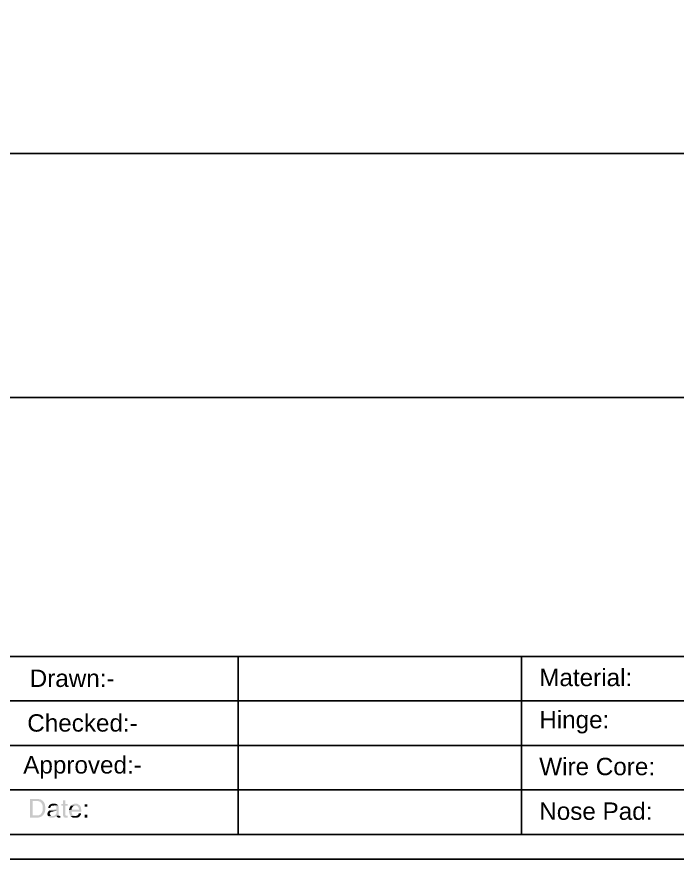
# Model space of a CAD drawing. Header units: millimetres. Extents: x 7018 to 13530, y 4187 to 5692.
# Drawn here: x 8983.3 to 9097.4, y 5394.6 to 5540.1 of the extents above; entities that cross this region are included whole.
import ezdxf

# ---------------------------------------------------------------- set-up
doc = ezdxf.new("R2010")
doc.units = ezdxf.units.MM
doc.styles.get("Standard").update_dxf_attribs({"font": 'arial.ttf'})

msp = doc.modelspace()

# ---------------------------------------------------------------- hatches: boundary and pattern name
at = {"transparency": 33554559}
for points in [[(8986.856, 5404.971), (8985.547, 5404.971), (8985.547, 5401.766), (8987.037, 5401.766), (8987.127, 5401.812), (8987.217, 5401.812), (8987.307, 5401.857), (8987.353, 5401.857), (8987.443, 5401.902), (8987.533, 5401.947), (8987.578, 5401.992), (8987.669, 5402.037), (8987.714, 5402.082), (8987.759, 5402.127), (8985.999, 5402.127), (8985.999, 5404.61), (8986.811, 5404.61), (8987.759, 5404.655), (8987.669, 5404.7), (8987.623, 5404.745), (8987.533, 5404.79), (8987.488, 5404.835), (8987.398, 5404.881), (8987.307, 5404.926), (8987.127, 5404.926), (8987.082, 5404.971), (8986.992, 5404.971)], [(8987.759, 5404.655), (8986.811, 5404.61), (8986.946, 5404.61), (8987.037, 5404.565), (8987.127, 5404.565), (8987.172, 5404.519), (8987.262, 5404.519), (8987.353, 5404.474), (8987.398, 5404.384), (8987.443, 5404.339), (8987.533, 5404.294), (8987.578, 5404.204), (8987.578, 5404.158), (8987.623, 5404.068), (8987.669, 5404.023), (8987.669, 5403.933), (8987.714, 5403.843), (8987.714, 5403.752), (8987.759, 5403.662), (8987.759, 5403.075), (8987.714, 5402.985), (8987.714, 5402.895), (8987.669, 5402.804), (8987.669, 5402.714), (8987.623, 5402.669), (8987.578, 5402.579), (8987.533, 5402.534), (8987.488, 5402.443), (8987.488, 5402.443), (8987.443, 5402.353), (8987.353, 5402.308), (8987.307, 5402.263), (8987.217, 5402.218), (8987.127, 5402.218), (8987.082, 5402.173), (8986.992, 5402.173), (8986.901, 5402.127), (8985.999, 5402.127), (8987.759, 5402.127), (8987.849, 5402.218), (8987.849, 5402.218), (8987.894, 5402.308), (8987.939, 5402.353), (8987.984, 5402.398), (8988.03, 5402.489), (8988.075, 5402.579), (8988.075, 5402.624), (8988.12, 5402.714), (8988.12, 5402.804), (8988.165, 5402.895), (8988.165, 5402.985), (8988.21, 5403.075), (8988.21, 5403.617), (8988.165, 5403.707), (8988.165, 5403.888), (8988.12, 5403.978), (8988.12, 5404.023), (8988.075, 5404.113), (8988.075, 5404.204), (8988.03, 5404.249), (8987.984, 5404.339), (8987.939, 5404.429), (8987.894, 5404.474), (8987.849, 5404.519), (8987.804, 5404.61)], [(8990.422, 5403.888), (8989.609, 5403.843), (8989.79, 5403.843), (8989.835, 5403.797), (8989.925, 5403.797), (8989.97, 5403.752), (8990.061, 5403.707), (8990.106, 5403.617), (8990.106, 5403.527), (8990.151, 5403.436), (8990.151, 5403.436), (8990.106, 5403.346), (8990.106, 5403.301), (8990.061, 5403.256), (8989.97, 5403.211), (8989.925, 5403.211), (8989.835, 5403.166), (8989.338, 5403.12), (8989.203, 5403.12), (8989.113, 5403.075), (8989.022, 5403.03), (8988.977, 5403.03), (8988.887, 5402.985), (8990.151, 5402.94), (8990.151, 5402.624), (8990.106, 5402.534), (8990.106, 5402.398), (8990.061, 5402.353), (8989.97, 5402.263), (8989.925, 5402.218), (8989.88, 5402.173), (8989.835, 5402.127), (8989.745, 5402.082), (8989.654, 5402.082), (8989.564, 5402.037), (8988.661, 5402.037), (8988.707, 5401.947), (8988.797, 5401.902), (8988.842, 5401.857), (8988.887, 5401.812), (8988.977, 5401.766), (8989.022, 5401.766), (8989.113, 5401.721), (8989.609, 5401.721), (8989.654, 5401.766), (8989.745, 5401.812), (8989.835, 5401.812), (8989.88, 5401.857), (8989.97, 5401.902), (8990.061, 5401.992), (8990.061, 5401.992), (8990.151, 5402.082), (8990.557, 5402.082), (8990.512, 5402.173), (8990.512, 5403.617), (8990.467, 5403.707), (8990.467, 5403.797)], [(8989.654, 5404.158), (8989.338, 5404.158), (8989.248, 5404.113), (8989.158, 5404.068), (8989.113, 5404.068), (8989.022, 5404.023), (8988.977, 5403.978), (8988.932, 5403.933), (8988.887, 5403.888), (8988.842, 5403.843), (8988.797, 5403.752), (8988.752, 5403.662), (8988.707, 5403.572), (8988.707, 5403.391), (8989.068, 5403.391), (8989.068, 5403.527), (8989.113, 5403.617), (8989.158, 5403.662), (8989.203, 5403.752), (8989.248, 5403.752), (8989.338, 5403.797), (8989.429, 5403.843), (8989.609, 5403.843), (8990.422, 5403.888), (8990.376, 5403.933), (8990.286, 5403.978), (8990.241, 5404.023), (8990.196, 5404.068), (8990.106, 5404.113), (8990.015, 5404.113), (8989.97, 5404.158), (8989.745, 5404.158)], [(8991.685, 5404.745), (8991.279, 5404.745), (8991.279, 5404.113), (8990.963, 5404.113), (8990.963, 5403.797), (8991.279, 5403.797), (8991.279, 5402.082), (8991.324, 5401.992), (8991.369, 5401.902), (8991.369, 5401.857), (8991.414, 5401.812), (8991.46, 5401.812), (8991.55, 5401.766), (8991.64, 5401.766), (8991.73, 5401.721), (8991.776, 5401.721), (8991.821, 5401.766), (8992.046, 5401.766), (8992.046, 5402.082), (8991.821, 5402.082), (8991.73, 5402.127), (8991.685, 5402.173), (8991.685, 5403.797), (8992.046, 5403.797), (8992.046, 5404.113), (8991.685, 5404.113)], [(8993.4, 5404.158), (8993.175, 5404.158), (8993.084, 5404.113), (8993.039, 5404.113), (8992.949, 5404.068), (8992.859, 5404.023), (8992.814, 5403.978), (8992.723, 5403.933), (8992.678, 5403.888), (8992.633, 5403.843), (8993.4, 5403.797), (8993.581, 5403.797), (8993.671, 5403.752), (8993.761, 5403.707), (8993.806, 5403.662), (8993.852, 5403.617), (8993.852, 5403.617), (8993.897, 5403.527), (8993.942, 5403.481), (8993.987, 5403.391), (8993.987, 5403.301), (8994.032, 5403.211), (8994.032, 5403.12), (8992.723, 5403.12), (8992.317, 5403.075), (8992.317, 5402.624), (8992.362, 5402.534), (8992.362, 5402.443), (8992.407, 5402.353), (8992.407, 5402.308), (8992.453, 5402.218), (8992.498, 5402.127), (8992.543, 5402.082), (8992.588, 5402.037), (8993.4, 5402.037), (8993.31, 5402.037), (8993.22, 5402.082), (8993.13, 5402.082), (8993.084, 5402.127), (8992.994, 5402.173), (8992.949, 5402.218), (8992.904, 5402.263), (8992.859, 5402.308), (8992.814, 5402.353), (8992.814, 5402.443), (8992.768, 5402.489), (8992.768, 5402.579), (8992.723, 5402.714), (8992.723, 5402.804), (8994.438, 5402.804), (8994.438, 5403.12), (8994.393, 5403.211), (8994.393, 5403.391), (8994.348, 5403.481), (8994.303, 5403.572), (8994.303, 5403.617), (8994.258, 5403.707), (8994.213, 5403.752), (8994.168, 5403.843), (8994.122, 5403.888), (8994.032, 5403.933), (8993.987, 5403.978), (8993.897, 5404.023), (8993.852, 5404.068), (8993.761, 5404.113), (8993.671, 5404.158), (8993.491, 5404.158)], [(8992.633, 5403.843), (8992.588, 5403.797), (8992.543, 5403.707), (8992.498, 5403.662), (8992.453, 5403.572), (8992.407, 5403.527), (8992.407, 5403.436), (8992.362, 5403.346), (8992.362, 5403.256), (8992.317, 5403.166), (8992.317, 5403.075), (8992.723, 5403.12), (8992.723, 5403.211), (8992.768, 5403.301), (8992.768, 5403.391), (8992.814, 5403.436), (8992.859, 5403.527), (8992.904, 5403.572), (8992.949, 5403.617), (8992.994, 5403.707), (8993.084, 5403.752), (8993.13, 5403.752), (8993.22, 5403.797), (8993.4, 5403.797)], [(8995.476, 5403.617), (8995.476, 5404.068), (8994.98, 5404.068), (8994.98, 5403.617)], [(8988.887, 5402.985), (8988.842, 5402.94), (8988.752, 5402.895), (8988.752, 5402.85), (8988.707, 5402.804), (8988.661, 5402.714), (8988.616, 5402.669), (8988.616, 5402.579), (8988.571, 5402.489), (8988.571, 5402.263), (8988.616, 5402.173), (8988.616, 5402.082), (8988.661, 5402.037), (8989.384, 5402.037), (8989.248, 5402.037), (8989.158, 5402.082), (8989.113, 5402.127), (8989.068, 5402.173), (8989.022, 5402.263), (8988.977, 5402.353), (8988.977, 5402.489), (8989.022, 5402.579), (8989.068, 5402.624), (8989.113, 5402.714), (8989.158, 5402.714), (8989.248, 5402.759), (8989.338, 5402.804), (8989.519, 5402.804), (8989.88, 5402.895), (8990.061, 5402.895), (8990.151, 5402.94)], [(8994.393, 5402.489), (8993.987, 5402.489), (8993.987, 5402.353), (8993.942, 5402.308), (8993.852, 5402.218), (8993.806, 5402.173), (8993.761, 5402.127), (8993.671, 5402.082), (8993.581, 5402.082), (8993.491, 5402.037), (8992.588, 5402.037), (8992.633, 5401.947), (8992.723, 5401.902), (8992.768, 5401.857), (8992.859, 5401.812), (8992.949, 5401.766), (8992.994, 5401.766), (8993.084, 5401.721), (8993.671, 5401.721), (8993.761, 5401.766), (8993.852, 5401.812), (8993.897, 5401.812), (8993.987, 5401.857), (8994.032, 5401.902), (8994.122, 5401.947), (8994.168, 5402.037), (8994.213, 5402.082), (8994.258, 5402.173), (8994.303, 5402.218), (8994.348, 5402.308), (8994.348, 5402.398)], [(8995.476, 5401.766), (8995.476, 5402.263), (8994.98, 5402.263), (8994.98, 5401.766)], [(8990.557, 5402.082), (8990.151, 5402.082), (8990.151, 5401.992), (8990.647, 5402.037), (8990.647, 5402.037)], [(8990.783, 5402.037), (8990.647, 5402.037), (8990.151, 5401.992), (8990.196, 5401.902), (8990.241, 5401.857), (8990.241, 5401.857), (8990.286, 5401.812), (8990.376, 5401.766), (8990.467, 5401.721), (8990.647, 5401.721), (8990.692, 5401.766), (8990.783, 5401.766)]]:
    msp.add_hatch(color=256, dxfattribs=at).paths.add_polyline_path(points)

# ---------------------------------------------------------------- linework, layer by layer
for p, q in [((8901.493, 5516.517), (9297.931, 5516.517)), ((8901.493, 5474.345), (9297.931, 5474.345)), ((8888.675, 5398.833), (9297.931, 5398.833))]:
    msp.add_line(p, q)
msp.add_lwpolyline([(9301.969, 5394.574), (9301.969, 5691.574), (8881.969, 5691.574), (8881.969, 5394.574)], close=True)
for points in [[(8901.493, 5429.613), (9297.931, 5429.613)], [(9021.518, 5429.613), (9021.518, 5398.833)], [(9070.486, 5429.613), (9070.486, 5398.833)], [(8901.493, 5421.941), (9197.623, 5421.941)], [(8901.493, 5414.223), (9250.563, 5414.223)], [(8901.493, 5406.55), (9197.623, 5406.55)]]:
    msp.add_lwpolyline(points)

# ---------------------------------------------------------------- texts
at = {"width": 34.34827, "attachment_point": 5}
for s, insert, char_height in [('Drawn:-', (8992.83, 5425.812), 2.9997), ('\\pxql;Material:', (9090.75, 5425.956), 2.99966), ('Checked:-', (8994.627, 5418.094), 2.9997), ('\\pxql;Hinge:', (9090.75, 5418.238), 2.99966), ('Approved:-', (8994.627, 5410.422), 2.9997), ('\\pxql; Wire Core:', (9089.583, 5410.565), 2.99966), ('\\pxql;Nose Pad:', (9090.75, 5402.848), 2.99966)]:
    msp.add_mtext(s, dxfattribs=dict(at, insert=insert, char_height=char_height))

doc.saveas('drawing.dxf')
